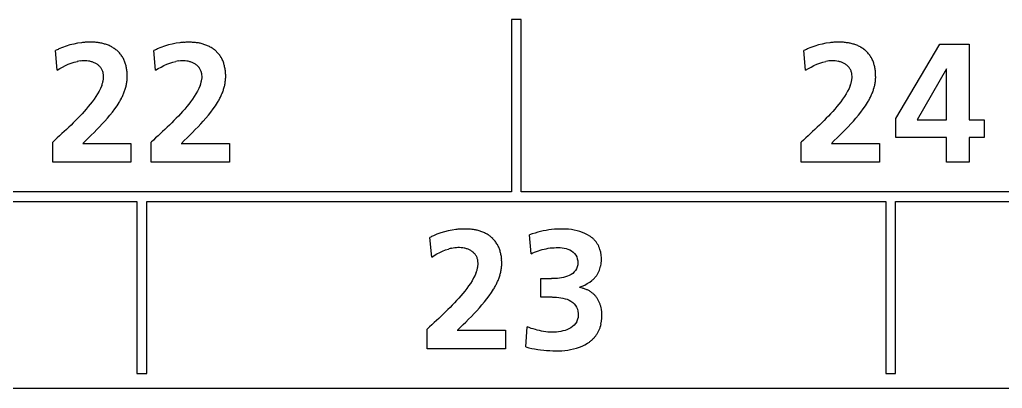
# Model space of a CAD drawing. Extents: x 168 to 388, y 259 to 356.
# Drawn here: x 315.9 to 325.9, y 333.77 to 337.52 of the extents above; entities that cross this region are included whole.
import ezdxf

# ---------------------------------------------------------------- set-up
doc = ezdxf.new("R2010")
doc.units = 0
doc.header["$MEASUREMENT"] = 0
doc.layers.get('0').update_dxf_attribs({"linetype": 'CONTINUOUS'})

msp = doc.modelspace()

# ---------------------------------------------------------------- linework, layer by layer
at = {"color": 7, "linetype": 'Continuous'}
for p, q in [((321.003, 337.518), (320.904, 337.518)), ((320.904, 337.518), (320.904, 335.767)), ((321.003, 335.767), (321.003, 337.518)), ((316.336, 337.235), (316.299, 337.22)), ((316.374, 337.248), (316.336, 337.235)), ((316.412, 337.26), (316.374, 337.248)), ((316.45, 337.27), (316.412, 337.26)), ((316.489, 337.277), (316.45, 337.27)), ((316.528, 337.283), (316.489, 337.277)), ((317.338, 337.235), (317.301, 337.22)), ((317.375, 337.248), (317.338, 337.235)), ((317.413, 337.26), (317.375, 337.248)), ((317.452, 337.27), (317.413, 337.26)), ((317.491, 337.277), (317.452, 337.27)), ((317.53, 337.283), (317.491, 337.277)), ((323.953, 337.235), (323.916, 337.22)), ((323.991, 337.248), (323.953, 337.235)), ((324.029, 337.26), (323.991, 337.248)), ((324.067, 337.27), (324.029, 337.26)), ((324.106, 337.277), (324.067, 337.27)), ((324.146, 337.283), (324.106, 337.277)), ((324.817, 336.512), (325.265, 337.268)), ((325.265, 337.268), (325.564, 337.268)), ((325.564, 337.268), (325.564, 336.497)), ((316.282, 337.004), (316.263, 337.203)), ((317.284, 337.004), (317.265, 337.203)), ((323.899, 337.004), (323.88, 337.203)), ((316.309, 337.021), (316.337, 337.036)), ((316.337, 337.036), (316.366, 337.051)), ((316.366, 337.051), (316.395, 337.064)), ((316.395, 337.064), (316.425, 337.076)), ((316.425, 337.076), (316.456, 337.085)), ((316.456, 337.085), (316.487, 337.093)), ((317.311, 337.021), (317.339, 337.036)), ((317.339, 337.036), (317.368, 337.051)), ((317.368, 337.051), (317.397, 337.064)), ((317.397, 337.064), (317.427, 337.076)), ((317.427, 337.076), (317.458, 337.085)), ((317.458, 337.085), (317.489, 337.093)), ((323.927, 337.021), (323.954, 337.036)), ((323.954, 337.036), (323.983, 337.051)), ((323.983, 337.051), (324.012, 337.064)), ((324.012, 337.064), (324.042, 337.076)), ((324.042, 337.076), (324.073, 337.085)), ((324.073, 337.085), (324.104, 337.093)), ((316.282, 337.004), (316.309, 337.021)), ((317.284, 337.004), (317.311, 337.021)), ((323.899, 337.004), (323.927, 337.021)), ((325.331, 337.017), (325.034, 336.497)), ((325.334, 337.017), (325.331, 337.017)), ((325.334, 336.497), (325.334, 337.017)), ((316.736, 336.848), (316.723, 336.819)), ((317.737, 336.848), (317.725, 336.819)), ((324.353, 336.848), (324.341, 336.819)), ((316.675, 336.735), (316.657, 336.709)), ((316.693, 336.762), (316.675, 336.735)), ((316.709, 336.79), (316.693, 336.762)), ((316.723, 336.819), (316.709, 336.79)), ((317.677, 336.735), (317.659, 336.709)), ((317.694, 336.762), (317.677, 336.735)), ((317.71, 336.79), (317.694, 336.762)), ((317.725, 336.819), (317.71, 336.79)), ((324.293, 336.735), (324.275, 336.709)), ((324.31, 336.762), (324.293, 336.735)), ((324.326, 336.79), (324.31, 336.762)), ((324.341, 336.819), (324.326, 336.79)), ((316.598, 336.633), (316.578, 336.608)), ((316.619, 336.658), (316.598, 336.633)), ((316.638, 336.683), (316.619, 336.658)), ((316.657, 336.709), (316.638, 336.683)), ((316.868, 336.609), (316.891, 336.642)), ((316.891, 336.642), (316.912, 336.676)), ((317.6, 336.633), (317.58, 336.608)), ((317.621, 336.658), (317.6, 336.633)), ((317.64, 336.683), (317.621, 336.658)), ((317.659, 336.709), (317.64, 336.683)), ((317.87, 336.609), (317.892, 336.642)), ((317.892, 336.642), (317.914, 336.676)), ((324.216, 336.633), (324.195, 336.608)), ((324.236, 336.658), (324.216, 336.633)), ((324.256, 336.683), (324.236, 336.658)), ((324.275, 336.709), (324.256, 336.683)), ((324.485, 336.609), (324.508, 336.642)), ((324.508, 336.642), (324.529, 336.676)), ((316.513, 336.537), (316.491, 336.514)), ((316.535, 336.56), (316.513, 336.537)), ((316.557, 336.584), (316.535, 336.56)), ((316.578, 336.608), (316.557, 336.584)), ((316.794, 336.516), (316.819, 336.546)), ((316.819, 336.546), (316.844, 336.577)), ((316.844, 336.577), (316.868, 336.609)), ((317.515, 336.537), (317.493, 336.514)), ((317.537, 336.56), (317.515, 336.537)), ((317.558, 336.584), (317.537, 336.56)), ((317.58, 336.608), (317.558, 336.584)), ((317.796, 336.516), (317.821, 336.546)), ((317.821, 336.546), (317.846, 336.578)), ((317.846, 336.578), (317.87, 336.609)), ((324.13, 336.537), (324.108, 336.514)), ((324.152, 336.56), (324.13, 336.537)), ((324.174, 336.584), (324.152, 336.56)), ((324.195, 336.608), (324.174, 336.584)), ((324.411, 336.516), (324.437, 336.546)), ((324.437, 336.546), (324.461, 336.578)), ((324.461, 336.578), (324.485, 336.609)), ((316.423, 336.446), (316.4, 336.423)), ((316.446, 336.468), (316.423, 336.446)), ((316.469, 336.491), (316.446, 336.468)), ((316.491, 336.514), (316.469, 336.491)), ((316.713, 336.428), (316.741, 336.457)), ((316.741, 336.457), (316.768, 336.486)), ((316.768, 336.486), (316.794, 336.516)), ((317.425, 336.446), (317.402, 336.423)), ((317.448, 336.468), (317.425, 336.446)), ((317.47, 336.491), (317.448, 336.468)), ((317.493, 336.514), (317.47, 336.491)), ((317.715, 336.428), (317.743, 336.457)), ((317.743, 336.457), (317.769, 336.486)), ((317.769, 336.486), (317.796, 336.516)), ((324.04, 336.446), (324.017, 336.423)), ((324.063, 336.468), (324.04, 336.446)), ((324.086, 336.491), (324.063, 336.468)), ((324.108, 336.514), (324.086, 336.491)), ((324.331, 336.428), (324.358, 336.457)), ((324.358, 336.457), (324.385, 336.486)), ((324.385, 336.486), (324.411, 336.516)), ((324.817, 336.318), (324.817, 336.512)), ((325.034, 336.497), (325.334, 336.497)), ((325.564, 336.497), (325.717, 336.497)), ((325.717, 336.497), (325.717, 336.318)), ((316.306, 336.336), (316.283, 336.314)), ((316.33, 336.358), (316.306, 336.336)), ((316.353, 336.379), (316.33, 336.358)), ((316.377, 336.401), (316.353, 336.379)), ((316.4, 336.423), (316.377, 336.401)), ((316.601, 336.315), (316.629, 336.343)), ((316.629, 336.343), (316.658, 336.371)), ((316.658, 336.371), (316.686, 336.399)), ((316.686, 336.399), (316.713, 336.428)), ((317.308, 336.336), (317.284, 336.314)), ((317.332, 336.358), (317.308, 336.336)), ((317.355, 336.379), (317.332, 336.358)), ((317.378, 336.401), (317.355, 336.379)), ((317.402, 336.423), (317.378, 336.401)), ((317.603, 336.315), (317.631, 336.343)), ((317.631, 336.343), (317.659, 336.371)), ((317.659, 336.371), (317.687, 336.399)), ((317.687, 336.399), (317.715, 336.428)), ((323.923, 336.336), (323.9, 336.314)), ((323.947, 336.358), (323.923, 336.336)), ((323.97, 336.379), (323.947, 336.358)), ((323.994, 336.401), (323.97, 336.379)), ((324.017, 336.423), (323.994, 336.401)), ((324.218, 336.315), (324.247, 336.343)), ((324.247, 336.343), (324.275, 336.371)), ((324.275, 336.371), (324.303, 336.399)), ((324.303, 336.399), (324.331, 336.428)), ((316.259, 336.292), (316.236, 336.27)), ((316.236, 336.069), (316.236, 336.27)), ((316.283, 336.314), (316.259, 336.292)), ((316.543, 336.258), (317.033, 336.258)), ((316.544, 336.259), (316.572, 336.287)), ((316.572, 336.287), (316.601, 336.315)), ((317.033, 336.258), (317.033, 336.069)), ((317.261, 336.292), (317.238, 336.27)), ((317.238, 336.069), (317.238, 336.27)), ((317.284, 336.314), (317.261, 336.292)), ((317.545, 336.258), (318.034, 336.258)), ((317.546, 336.259), (317.574, 336.287)), ((317.574, 336.287), (317.603, 336.315)), ((318.034, 336.258), (318.034, 336.069)), ((323.876, 336.292), (323.853, 336.27)), ((323.853, 336.069), (323.853, 336.27)), ((323.9, 336.314), (323.876, 336.292)), ((324.161, 336.259), (324.19, 336.287)), ((324.161, 336.258), (324.65, 336.258)), ((324.19, 336.287), (324.218, 336.315)), ((324.65, 336.258), (324.65, 336.069)), ((325.334, 336.318), (324.817, 336.318)), ((325.334, 336.069), (325.334, 336.318)), ((325.717, 336.318), (325.564, 336.318)), ((325.564, 336.318), (325.564, 336.069)), ((317.033, 336.069), (316.236, 336.069)), ((318.034, 336.069), (317.238, 336.069)), ((324.65, 336.069), (323.853, 336.069)), ((325.564, 336.069), (325.334, 336.069)), ((320.904, 335.767), (313.384, 335.767)), ((328.524, 335.767), (321.003, 335.767)), ((309.574, 335.667), (317.094, 335.667)), ((317.094, 335.667), (317.094, 333.918)), ((317.194, 333.918), (317.194, 335.667)), ((317.194, 335.667), (324.714, 335.667)), ((324.714, 335.667), (324.714, 333.918)), ((324.814, 333.918), (324.814, 335.667)), ((324.814, 335.667), (332.334, 335.667)), ((320.147, 335.335), (320.11, 335.319)), ((320.185, 335.348), (320.147, 335.335)), ((320.223, 335.36), (320.185, 335.348)), ((320.261, 335.369), (320.223, 335.36)), ((320.3, 335.377), (320.261, 335.369)), ((320.339, 335.383), (320.3, 335.377)), ((321.117, 335.338), (321.09, 335.328)), ((321.104, 335.136), (321.09, 335.328)), ((321.145, 335.347), (321.117, 335.338)), ((321.172, 335.355), (321.145, 335.347)), ((321.2, 335.363), (321.172, 335.355)), ((321.228, 335.369), (321.2, 335.363)), ((321.257, 335.374), (321.228, 335.369)), ((321.285, 335.379), (321.257, 335.374)), ((321.314, 335.382), (321.285, 335.379)), ((321.342, 335.385), (321.314, 335.382)), ((321.371, 335.387), (321.342, 335.385)), ((321.4, 335.388), (321.371, 335.387)), ((321.429, 335.388), (321.4, 335.388)), ((321.458, 335.388), (321.429, 335.388)), ((321.486, 335.385), (321.458, 335.388)), ((321.515, 335.382), (321.486, 335.385)), ((321.544, 335.377), (321.515, 335.382)), ((321.572, 335.371), (321.544, 335.377)), ((321.6, 335.364), (321.572, 335.371)), ((321.627, 335.354), (321.6, 335.364)), ((321.653, 335.343), (321.627, 335.354)), ((321.679, 335.33), (321.653, 335.343)), ((321.704, 335.315), (321.679, 335.33)), ((320.093, 335.103), (320.074, 335.302)), ((320.119, 335.119), (320.147, 335.135)), ((320.147, 335.135), (320.175, 335.15)), ((320.175, 335.15), (320.204, 335.163)), ((320.204, 335.163), (320.234, 335.175)), ((320.234, 335.175), (320.265, 335.184)), ((321.104, 335.136), (321.122, 335.144)), ((321.122, 335.144), (321.141, 335.152)), ((321.141, 335.152), (321.16, 335.16)), ((321.16, 335.16), (321.179, 335.167)), ((321.179, 335.167), (321.198, 335.173)), ((321.198, 335.173), (321.218, 335.179)), ((321.218, 335.179), (321.238, 335.184)), ((321.238, 335.184), (321.258, 335.188)), ((321.258, 335.188), (321.278, 335.192)), ((321.278, 335.192), (321.298, 335.195)), ((321.298, 335.195), (321.319, 335.197)), ((321.319, 335.197), (321.339, 335.198)), ((321.339, 335.198), (321.36, 335.199)), ((321.36, 335.199), (321.38, 335.199)), ((321.38, 335.199), (321.4, 335.199)), ((321.4, 335.199), (321.421, 335.197)), ((321.421, 335.197), (321.441, 335.194)), ((321.441, 335.194), (321.461, 335.189)), ((321.461, 335.189), (321.48, 335.183)), ((321.48, 335.183), (321.499, 335.175)), ((321.499, 335.175), (321.517, 335.165)), ((321.517, 335.165), (321.533, 335.153)), ((321.533, 335.153), (321.548, 335.139)), ((321.548, 335.139), (321.56, 335.122)), ((321.813, 335.152), (321.806, 335.179)), ((321.818, 335.123), (321.813, 335.152)), ((320.093, 335.103), (320.119, 335.119)), ((321.56, 335.122), (321.569, 335.104)), ((321.569, 335.104), (321.575, 335.084)), ((321.575, 335.084), (321.579, 335.064)), ((321.579, 335.064), (321.58, 335.043)), ((321.58, 335.043), (321.579, 335.023)), ((321.813, 335.009), (321.817, 335.038)), ((321.817, 335.038), (321.82, 335.066)), ((321.82, 335.094), (321.818, 335.123)), ((321.82, 335.066), (321.82, 335.094)), ((320.547, 334.948), (320.534, 334.919)), ((321.528, 334.937), (321.511, 334.926)), ((321.543, 334.951), (321.528, 334.937)), ((321.557, 334.966), (321.543, 334.951)), ((321.567, 334.984), (321.557, 334.966)), ((321.575, 335.003), (321.567, 334.984)), ((321.579, 335.023), (321.575, 335.003)), ((320.487, 334.835), (320.469, 334.809)), ((320.504, 334.862), (320.487, 334.835)), ((320.52, 334.89), (320.504, 334.862)), ((320.534, 334.919), (320.52, 334.89)), ((321.204, 334.695), (321.204, 334.883)), ((321.204, 334.883), (321.314, 334.883)), ((321.334, 334.884), (321.314, 334.883)), ((321.354, 334.885), (321.334, 334.884)), ((321.375, 334.886), (321.354, 334.885)), ((321.395, 334.889), (321.375, 334.886)), ((321.415, 334.892), (321.395, 334.889)), ((321.435, 334.896), (321.415, 334.892)), ((321.455, 334.901), (321.435, 334.896)), ((321.474, 334.908), (321.455, 334.901)), ((321.493, 334.916), (321.474, 334.908)), ((321.511, 334.926), (321.493, 334.916)), ((321.651, 334.818), (321.676, 334.832)), ((321.676, 334.832), (321.701, 334.847)), ((321.701, 334.847), (321.724, 334.865)), ((320.41, 334.733), (320.389, 334.708)), ((320.43, 334.757), (320.41, 334.733)), ((320.45, 334.783), (320.43, 334.757)), ((320.469, 334.809), (320.45, 334.783)), ((320.679, 334.709), (320.702, 334.742)), ((320.702, 334.742), (320.723, 334.776)), ((321.598, 334.795), (321.625, 334.806)), ((321.625, 334.806), (321.651, 334.818)), ((320.325, 334.637), (320.302, 334.614)), ((320.346, 334.66), (320.325, 334.637)), ((320.368, 334.684), (320.346, 334.66)), ((320.389, 334.708), (320.368, 334.684)), ((320.605, 334.616), (320.631, 334.646)), ((320.631, 334.646), (320.655, 334.677)), ((320.655, 334.677), (320.679, 334.709)), ((321.32, 334.695), (321.204, 334.695)), ((321.322, 334.695), (321.343, 334.694)), ((321.343, 334.694), (321.365, 334.693)), ((321.365, 334.693), (321.386, 334.691)), ((321.386, 334.691), (321.408, 334.688)), ((321.408, 334.688), (321.429, 334.684)), ((321.429, 334.684), (321.45, 334.679)), ((321.45, 334.679), (321.471, 334.673)), ((321.471, 334.673), (321.491, 334.664)), ((321.491, 334.664), (321.51, 334.654)), ((321.51, 334.654), (321.528, 334.641)), ((321.528, 334.641), (321.543, 334.627)), ((320.234, 334.545), (320.211, 334.523)), ((320.257, 334.568), (320.234, 334.545)), ((320.28, 334.591), (320.257, 334.568)), ((320.302, 334.614), (320.28, 334.591)), ((320.525, 334.527), (320.552, 334.556)), ((320.552, 334.556), (320.579, 334.586)), ((320.579, 334.586), (320.605, 334.616)), ((321.543, 334.627), (321.557, 334.61)), ((321.557, 334.61), (321.567, 334.592)), ((321.567, 334.592), (321.576, 334.572)), ((321.576, 334.572), (321.581, 334.551)), ((321.581, 334.551), (321.584, 334.529)), ((321.584, 334.529), (321.585, 334.507)), ((321.824, 334.541), (321.82, 334.572)), ((321.825, 334.511), (321.824, 334.541)), ((320.118, 334.436), (320.094, 334.414)), ((320.141, 334.457), (320.118, 334.436)), ((320.165, 334.479), (320.141, 334.457)), ((320.188, 334.501), (320.165, 334.479)), ((320.211, 334.523), (320.188, 334.501)), ((320.412, 334.415), (320.44, 334.442)), ((320.44, 334.442), (320.469, 334.47)), ((320.469, 334.47), (320.497, 334.499)), ((320.497, 334.499), (320.525, 334.527)), ((321.569, 334.445), (321.558, 334.427)), ((321.585, 334.507), (321.583, 334.486)), ((321.816, 334.42), (321.822, 334.45)), ((321.822, 334.45), (321.824, 334.48)), ((321.824, 334.48), (321.825, 334.511)), ((320.07, 334.392), (320.047, 334.37)), ((320.047, 334.169), (320.047, 334.37)), ((320.094, 334.414), (320.07, 334.392)), ((320.354, 334.358), (320.844, 334.358)), ((320.355, 334.359), (320.384, 334.387)), ((320.384, 334.387), (320.412, 334.415)), ((320.844, 334.358), (320.844, 334.169)), ((321.052, 334.188), (321.066, 334.392)), ((321.086, 334.385), (321.066, 334.392)), ((321.107, 334.377), (321.086, 334.385)), ((321.127, 334.371), (321.107, 334.377)), ((321.148, 334.365), (321.127, 334.371)), ((321.168, 334.359), (321.148, 334.365)), ((321.19, 334.354), (321.168, 334.359)), ((321.211, 334.349), (321.19, 334.354)), ((321.232, 334.346), (321.211, 334.349)), ((321.254, 334.342), (321.232, 334.346)), ((321.276, 334.34), (321.254, 334.342)), ((321.298, 334.338), (321.276, 334.34)), ((321.32, 334.338), (321.298, 334.338)), ((321.342, 334.338), (321.32, 334.338)), ((321.364, 334.339), (321.342, 334.338)), ((321.385, 334.341), (321.364, 334.339)), ((321.408, 334.345), (321.385, 334.341)), ((321.429, 334.351), (321.408, 334.345)), ((321.45, 334.357), (321.429, 334.351)), ((321.47, 334.364), (321.45, 334.357)), ((321.49, 334.373), (321.47, 334.364)), ((321.509, 334.384), (321.49, 334.373)), ((321.527, 334.396), (321.509, 334.384)), ((321.543, 334.411), (321.527, 334.396)), ((321.558, 334.427), (321.543, 334.411)), ((320.844, 334.169), (320.047, 334.169)), ((321.052, 334.188), (321.081, 334.18)), ((321.081, 334.18), (321.111, 334.174)), ((321.111, 334.174), (321.141, 334.168)), ((321.141, 334.168), (321.172, 334.163)), ((321.172, 334.163), (321.202, 334.159)), ((321.202, 334.159), (321.233, 334.155)), ((321.233, 334.155), (321.263, 334.153)), ((321.263, 334.153), (321.294, 334.151)), ((321.294, 334.151), (321.325, 334.149)), ((321.325, 334.149), (321.355, 334.148)), ((321.355, 334.148), (321.386, 334.149)), ((321.386, 334.149), (321.416, 334.15)), ((321.416, 334.15), (321.447, 334.152)), ((321.447, 334.152), (321.477, 334.156)), ((321.477, 334.156), (321.507, 334.161)), ((321.507, 334.161), (321.537, 334.168)), ((321.537, 334.168), (321.567, 334.176)), ((321.567, 334.176), (321.596, 334.185)), ((321.596, 334.185), (321.625, 334.196)), ((321.625, 334.196), (321.652, 334.21)), ((321.652, 334.21), (321.679, 334.225)), ((317.094, 333.918), (317.194, 333.918)), ((324.714, 333.918), (324.814, 333.918)), ((387.315, 333.767), (270.365, 333.767))]:
    msp.add_line(p, q, dxfattribs=at)
for centre, radius, start, end in [((316.621, 336.521), 0.768, 93.9512, 96.9219), ((316.619, 336.546), 0.743, 90.8883, 93.9589), ((316.618, 336.618), 0.671, 87.5061, 90.9044), ((316.622, 336.709), 0.58, 83.5735, 87.5087), ((316.631, 336.785), 0.504, 79.0509, 83.5801), ((316.643, 336.847), 0.44, 73.9285, 79.0518), ((316.659, 336.902), 0.383, 67.9749, 73.9357), ((316.676, 336.944), 0.338, 61.2173, 67.9714), ((316.692, 336.974), 0.303, 53.6837, 61.2046), ((317.623, 336.523), 0.766, 93.9507, 96.9293), ((317.621, 336.549), 0.739, 90.8773, 93.9615), ((317.62, 336.619), 0.67, 87.4852, 90.8906), ((317.624, 336.709), 0.579, 83.5528, 87.4884), ((317.633, 336.784), 0.504, 79.0343, 83.5603), ((317.645, 336.846), 0.441, 73.9414, 79.0357), ((317.66, 336.901), 0.383, 67.9976, 73.9466), ((317.677, 336.943), 0.338, 61.2565, 67.9955), ((317.694, 336.973), 0.304, 53.7387, 61.2434), ((324.238, 336.521), 0.768, 93.9507, 96.921), ((324.237, 336.546), 0.743, 90.8905, 93.9602), ((324.236, 336.617), 0.671, 87.5079, 90.9053), ((324.24, 336.709), 0.58, 83.5763, 87.5105), ((324.248, 336.784), 0.504, 79.0545, 83.5828), ((324.26, 336.847), 0.44, 73.9304, 79.0575), ((324.276, 336.902), 0.383, 67.9757, 73.9356), ((324.293, 336.944), 0.338, 61.2193, 67.9723), ((324.31, 336.974), 0.303, 53.6868, 61.2066), ((316.616, 336.509), 0.778, 113.976, 116.9059), ((316.705, 336.991), 0.282, 45.6009, 53.685), ((316.708, 336.995), 0.277, 37.4944, 45.5808), ((316.702, 336.99), 0.285, 29.4244, 37.4379), ((316.685, 336.98), 0.305, 21.934, 29.4169), ((317.618, 336.508), 0.779, 113.9772, 116.9058), ((317.706, 336.99), 0.283, 45.6722, 53.7412), ((317.71, 336.994), 0.277, 37.5376, 45.6505), ((317.704, 336.99), 0.285, 29.472, 37.4822), ((317.687, 336.98), 0.305, 21.9776, 29.4633), ((324.233, 336.509), 0.778, 113.9775, 116.9079), ((324.322, 336.991), 0.282, 45.6063, 53.689), ((324.325, 336.995), 0.277, 37.494, 45.5852), ((324.319, 336.99), 0.285, 29.4256, 37.4383), ((324.302, 336.98), 0.305, 21.9349, 29.4171), ((316.562, 336.708), 0.392, 96.4204, 101.104), ((316.559, 336.738), 0.361, 91.3795, 96.465), ((316.558, 336.804), 0.295, 85.163, 91.3831), ((316.561, 336.841), 0.259, 78.0092, 85.1077), ((316.565, 336.863), 0.236, 70.2911, 78.0627), ((316.576, 336.893), 0.204, 61.317, 70.3146), ((316.591, 336.92), 0.174, 50.7544, 61.3415), ((316.606, 336.938), 0.15, 38.4994, 50.7488), ((316.615, 336.945), 0.139, 25.212, 38.445), ((316.654, 336.968), 0.338, 15.1892, 21.9367), ((316.598, 336.953), 0.396, 9.4004, 15.1604), ((317.564, 336.708), 0.392, 96.42, 101.1038), ((317.561, 336.738), 0.361, 91.3794, 96.4651), ((317.56, 336.804), 0.295, 85.163, 91.3831), ((317.562, 336.841), 0.259, 78.0092, 85.1077), ((317.567, 336.863), 0.236, 70.2889, 78.0605), ((317.578, 336.893), 0.204, 61.3186, 70.3163), ((317.593, 336.92), 0.174, 50.7544, 61.3415), ((317.608, 336.938), 0.15, 38.5007, 50.7501), ((317.616, 336.945), 0.139, 25.2095, 38.4425), ((317.656, 336.968), 0.338, 15.2272, 21.9816), ((317.6, 336.953), 0.395, 9.4286, 15.1985), ((324.18, 336.708), 0.392, 96.4049, 101.0912), ((324.176, 336.739), 0.361, 91.3593, 96.45), ((324.175, 336.803), 0.297, 85.1635, 91.3623), ((324.178, 336.839), 0.26, 78.0449, 85.1111), ((324.183, 336.862), 0.237, 70.3457, 78.0969), ((324.194, 336.893), 0.205, 61.3864, 70.3699), ((324.209, 336.92), 0.174, 50.8322, 61.4127), ((324.223, 336.938), 0.15, 38.574, 50.8263), ((324.232, 336.945), 0.139, 25.273, 38.5185), ((324.271, 336.968), 0.338, 15.1923, 21.9391), ((324.215, 336.953), 0.396, 9.4035, 15.1633), ((316.611, 336.943), 0.143, 12.2881, 25.1163), ((316.591, 336.939), 0.163, 1.0119, 12.2558), ((316.557, 336.939), 0.197, 351.6719, 0.9845), ((316.532, 336.942), 0.463, 4.5331, 9.4644), ((316.543, 336.942), 0.451, 359.4782, 4.5402), ((316.558, 336.942), 0.437, 354.2566, 359.4804), ((317.612, 336.943), 0.143, 12.2881, 25.1163), ((317.593, 336.939), 0.163, 1.0119, 12.2558), ((317.559, 336.939), 0.197, 351.672, 0.9843), ((317.535, 336.942), 0.462, 4.5507, 9.4918), ((317.561, 336.942), 0.436, 354.2497, 359.481), ((317.546, 336.942), 0.451, 359.478, 4.5571), ((324.228, 336.943), 0.143, 12.3334, 25.1783), ((324.208, 336.939), 0.163, 1.0438, 12.3019), ((324.175, 336.939), 0.197, 351.6888, 1.0169), ((324.149, 336.942), 0.463, 4.536, 9.4665), ((324.16, 336.942), 0.451, 359.4781, 4.5434), ((324.175, 336.942), 0.437, 354.258, 359.4811), ((316.419, 336.969), 0.339, 339.1683, 344.5879), ((316.498, 336.947), 0.257, 344.5303, 351.684), ((316.551, 336.946), 0.445, 343.5936, 348.7209), ((316.577, 336.94), 0.418, 348.8038, 354.2624), ((317.42, 336.969), 0.339, 339.1684, 344.5878), ((317.499, 336.947), 0.257, 344.5303, 351.684), ((317.553, 336.946), 0.444, 343.5771, 348.7081), ((317.579, 336.94), 0.417, 348.7904, 354.2542), ((324.036, 336.969), 0.339, 339.164, 344.5919), ((324.115, 336.947), 0.257, 344.5319, 351.6982), ((324.168, 336.946), 0.445, 343.5966, 348.7228), ((324.194, 336.94), 0.418, 348.8048, 354.2622), ((316.337, 337.027), 0.674, 331.9745, 335.3602), ((316.411, 336.993), 0.592, 335.3588, 339.2115), ((316.48, 336.967), 0.518, 339.1949, 343.5965), ((317.339, 337.027), 0.674, 331.9554, 335.3407), ((317.413, 336.993), 0.592, 335.3399, 339.1933), ((317.482, 336.967), 0.518, 339.177, 343.5807), ((323.954, 337.027), 0.674, 331.9824, 335.3665), ((324.028, 336.993), 0.592, 335.3651, 339.2162), ((324.097, 336.967), 0.518, 339.1992, 343.5994), ((316.251, 337.073), 0.771, 329.0189, 331.977), ((317.253, 337.073), 0.771, 329.0019, 331.9587), ((323.868, 337.073), 0.771, 329.0278, 331.9843), ((320.432, 334.621), 0.768, 93.9492, 96.92), ((320.43, 334.645), 0.743, 90.8881, 93.9585), ((320.429, 334.717), 0.671, 87.5063, 90.9044), ((320.433, 334.808), 0.58, 83.5735, 87.5068), ((320.442, 334.884), 0.504, 79.0567, 83.5816), ((320.454, 334.946), 0.441, 73.9396, 79.0578), ((320.47, 335.001), 0.383, 67.9974, 73.9479), ((320.487, 335.043), 0.338, 61.2507, 67.9918), ((320.503, 335.073), 0.304, 53.7323, 61.239), ((320.427, 334.608), 0.778, 113.9733, 116.9037), ((320.516, 335.09), 0.283, 45.664, 53.7352), ((320.519, 335.094), 0.277, 37.537, 45.6425), ((320.513, 335.09), 0.285, 29.4682, 37.4797), ((320.496, 335.08), 0.305, 21.9741, 29.4607), ((321.538, 335.074), 0.292, 49.8344, 55.5021), ((321.552, 335.091), 0.271, 43.7089, 49.8187), ((321.565, 335.103), 0.253, 37.1799, 43.7149), ((321.567, 335.105), 0.25, 30.5289, 37.1434), ((321.567, 335.105), 0.25, 23.925, 30.5348), ((320.382, 334.764), 0.436, 101.2669, 105.6055), ((320.374, 334.805), 0.394, 96.5939, 101.2557), ((320.371, 334.835), 0.364, 91.5904, 96.6355), ((320.369, 334.902), 0.297, 85.4142, 91.594), ((320.372, 334.94), 0.259, 78.2782, 85.3625), ((320.376, 334.961), 0.238, 70.5955, 78.3298), ((320.387, 334.992), 0.205, 61.3878, 70.6287), ((320.402, 335.019), 0.174, 50.8346, 61.4112), ((320.417, 335.038), 0.15, 38.5871, 50.8283), ((320.426, 335.045), 0.139, 25.2992, 38.5324), ((320.465, 335.068), 0.338, 15.2232, 21.9782), ((320.41, 335.053), 0.395, 9.4246, 15.1947), ((321.554, 335.099), 0.264, 17.626, 23.8862), ((320.422, 335.043), 0.143, 12.3669, 25.206), ((320.402, 335.039), 0.163, 1.0773, 12.3353), ((320.369, 335.038), 0.197, 351.7201, 1.0489), ((320.345, 335.041), 0.462, 4.5448, 9.4863), ((320.37, 335.042), 0.436, 354.2482, 359.4807), ((320.355, 335.042), 0.451, 359.478, 4.5524), ((320.23, 335.068), 0.339, 339.1952, 344.6229), ((320.309, 335.047), 0.257, 344.5639, 351.7318), ((320.362, 335.046), 0.444, 343.5736, 348.7053), ((320.389, 335.04), 0.417, 348.7883, 354.2535), ((321.569, 335.06), 0.249, 321.6804, 328.3287), ((321.571, 335.059), 0.247, 328.3533, 335.0497), ((321.563, 335.062), 0.255, 335.0856, 341.5743), ((321.546, 335.068), 0.273, 341.5782, 347.6327), ((320.148, 335.127), 0.674, 331.9515, 335.3368), ((320.222, 335.093), 0.592, 335.3365, 339.1901), ((320.292, 335.067), 0.518, 339.1728, 343.5767), ((321.539, 335.088), 0.29, 309.6864, 315.3887), ((321.558, 335.069), 0.263, 315.3935, 321.6794), ((320.062, 335.173), 0.771, 328.9987, 331.9554), ((321.56, 334.506), 0.288, 76.5734, 82.6726), ((321.56, 334.504), 0.289, 70.5369, 76.6024), ((321.571, 334.534), 0.257, 63.7219, 70.5536), ((321.578, 334.549), 0.241, 56.3937, 63.6859), ((321.582, 334.555), 0.233, 48.8514, 56.3692), ((321.582, 334.556), 0.233, 41.2967, 48.8384), ((321.576, 334.55), 0.241, 34.0146, 41.2965), ((321.563, 334.541), 0.257, 27.1736, 34.0097), ((321.544, 334.532), 0.278, 20.8489, 27.1639), ((321.52, 334.523), 0.304, 15.0747, 20.8468), ((321.49, 334.515), 0.335, 9.8368, 15.0812), ((321.458, 334.506), 0.127, 331.4088, 341.232), ((321.462, 334.504), 0.122, 341.3476, 351.5388), ((321.531, 334.476), 0.29, 324.6113, 330.6628), ((321.528, 334.478), 0.294, 330.6577, 336.6325), ((321.514, 334.484), 0.309, 336.6698, 342.3549), ((321.489, 334.492), 0.336, 342.3502, 347.5801), ((321.491, 334.522), 0.351, 302.3065, 307.3019), ((321.509, 334.498), 0.321, 307.3016, 312.7615), ((321.52, 334.486), 0.305, 312.7732, 318.5319), ((321.531, 334.476), 0.29, 318.5283, 324.5819)]:
    msp.add_arc(centre, radius, start, end, dxfattribs=at)

doc.saveas('drawing.dxf')
